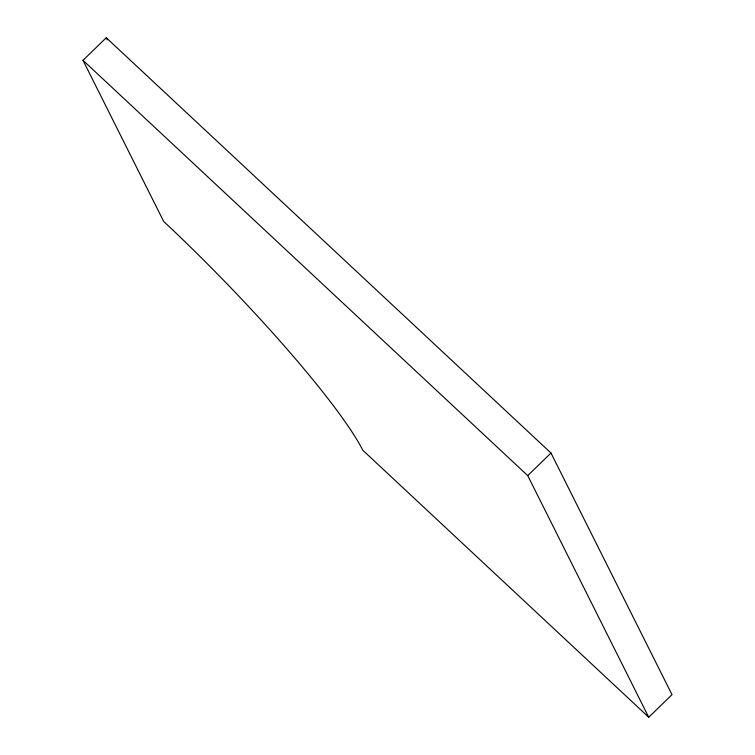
<?xml version="1.0" encoding="UTF-8"?>
<svg xmlns="http://www.w3.org/2000/svg" width="755" height="755" viewBox="0 0 755 755"><rect width="100%" height="100%" fill="white"/><g stroke="black" fill="none" stroke-linecap="round" stroke-linejoin="round"><path stroke-width="1.13" d="M82.993 60.325L106.266 37.75L550.999 453.038L672.007 694.676L648.734 717.25L362.834 450.282A233.427 29.181 45.9 0 0 163.665 221.423L82.993 60.325L527.726 475.612L648.734 717.25M527.726 475.612L550.999 453.038M106.266 37.75L107.323 39.855"/></g></svg>
